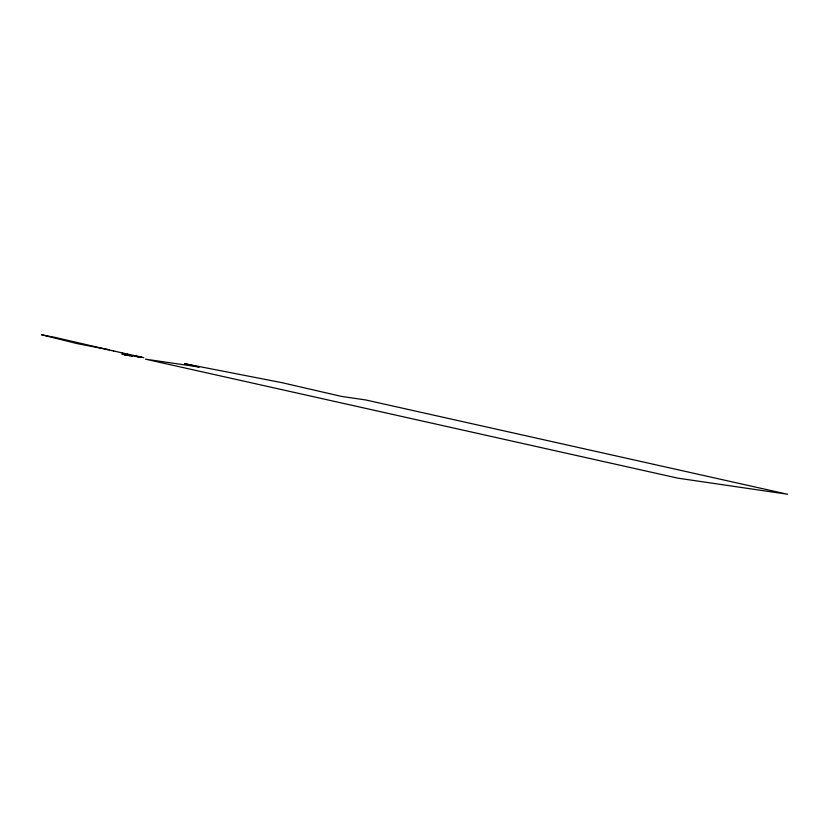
<?xml version="1.0" encoding="UTF-8"?>
<svg xmlns="http://www.w3.org/2000/svg" width="829" height="829" viewBox="0 0 829 829"><rect width="100%" height="100%" fill="white"/><g stroke="black" fill="none" stroke-linecap="round" stroke-linejoin="round"><path stroke-width="1.24" d="M122.371 354.263L122.018 354.211M124.806 354.615L123.904 354.47L127.365 355.278M126.35 354.833L131.749 355.921M128.785 355.195L139.614 357.081L136.153 356.273M136.111 356.263L137.023 356.408M139.459 356.771L138.557 356.625L142.018 357.434M127.407 355.289L122.329 354.252M128.941 355.506L129.852 355.651L126.391 354.843M131.386 355.859L132.288 356.004L128.837 355.206M142.06 357.444L136.982 356.397M111.77 350.584L109.127 349.931M122.599 353.009L124.474 353.423M122.516 352.988L121.055 352.667M113.76 351.03L116.402 351.558M124.599 353.455L127.241 353.983M135.438 355.869L138.08 356.408M112.05 350.646L113.635 351.009M129.21 355.537L124.775 354.605M139.417 356.76L143.821 357.682M107.345 349.527L109.107 349.921M116.526 351.589L121.044 352.657M127.365 354.004L133.314 355.403M133.531 355.444L135.314 355.848M138.205 356.429L139.925 356.822M198.981 367.009L145.469 359.154L677.863 478.157L787.55 494.25L365.682 399.951L341.486 396.407L281.984 382.677L184.525 363.672L198.981 367.009M54.838 337.362L41.45 334.75L77.449 343.672L108.102 349.651L54.838 337.362"/></g></svg>
